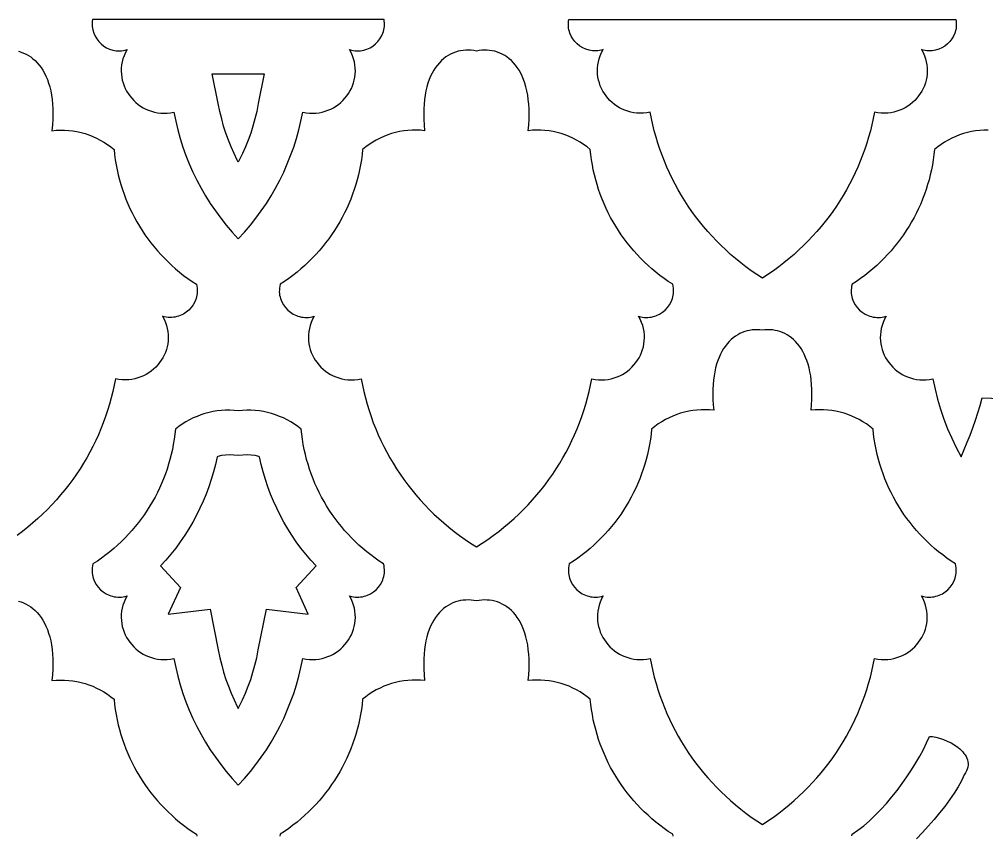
# Model space of a CAD drawing. Extents: x 50 to 3710, y -977 to -877.
# Drawn here: x 306.1 to 371.2, y -931.9 to -877.1 of the extents above; entities that cross this region are included whole.
import ezdxf

# ---------------------------------------------------------------- set-up
doc = ezdxf.new("R2010")
doc.units = 0
doc.layers.add('LAYER_1', color=18, linetype='CONTINUOUS')

msp = doc.modelspace()

# ---------------------------------------------------------------- linework, layer by layer
at = {"layer": 'LAYER_1'}
for points in [[(320.849, -891.842), (321.263, -891.391), (321.659, -890.928), (322.036, -890.452), (322.395, -889.964), (322.735, -889.464), (323.056, -888.953), (323.358, -888.431), (323.641, -887.899), (323.904, -887.356), (324.147, -886.805), (324.371, -886.244), (324.574, -885.675), (324.757, -885.098), (324.919, -884.513), (325.061, -883.921), (325.181, -883.322), (325.409, -883.364), (325.633, -883.389), (325.854, -883.396), (326.07, -883.387), (326.282, -883.362), (326.488, -883.322), (326.688, -883.268), (326.882, -883.2), (327.069, -883.119), (327.248, -883.025), (327.42, -882.92), (327.584, -882.803), (327.739, -882.675), (327.884, -882.538), (328.02, -882.392), (328.145, -882.237), (328.259, -882.074), (328.362, -881.904), (328.453, -881.727), (328.532, -881.544), (328.598, -881.356), (328.651, -881.163), (328.69, -880.966), (328.715, -880.766), (328.725, -880.563), (328.719, -880.358), (328.698, -880.151), (328.66, -879.944), (328.606, -879.736), (328.534, -879.529), (328.444, -879.323), (328.336, -879.119), (328.459, -879.152), (328.581, -879.176), (328.703, -879.191), (328.823, -879.199), (328.942, -879.198), (329.059, -879.19), (329.287, -879.151), (329.505, -879.085), (329.712, -878.992), (329.904, -878.876), (330.08, -878.738), (330.237, -878.58), (330.374, -878.404), (330.489, -878.213), (330.579, -878.007), (330.614, -877.899), (330.642, -877.789), (330.663, -877.676), (330.676, -877.561), (330.682, -877.444), (330.679, -877.325), (330.669, -877.205), (330.65, -877.083), (320.849, -877.083), (311.049, -877.083), (311.03, -877.205), (311.019, -877.325), (311.017, -877.444), (311.023, -877.561), (311.036, -877.676), (311.057, -877.789), (311.12, -878.007), (311.21, -878.213), (311.325, -878.404), (311.462, -878.58), (311.619, -878.738), (311.795, -878.876), (311.987, -878.992), (312.193, -879.085), (312.412, -879.151), (312.525, -879.174), (312.64, -879.19), (312.757, -879.198), (312.876, -879.199), (312.996, -879.191), (313.117, -879.176), (313.24, -879.152), (313.363, -879.119), (313.255, -879.323), (313.165, -879.529), (313.093, -879.736), (313.039, -879.944), (313.001, -880.151), (312.98, -880.358), (312.974, -880.563), (312.984, -880.766), (313.009, -880.966), (313.048, -881.163), (313.1, -881.356), (313.166, -881.544), (313.245, -881.727), (313.337, -881.904), (313.44, -882.074), (313.554, -882.237), (313.679, -882.392), (313.815, -882.538), (313.96, -882.675), (314.115, -882.803), (314.278, -882.92), (314.45, -883.025), (314.63, -883.119), (314.817, -883.2), (315.011, -883.268), (315.211, -883.322), (315.417, -883.362), (315.629, -883.387), (315.845, -883.396), (316.065, -883.389), (316.29, -883.364), (316.517, -883.322), (316.638, -883.921), (316.779, -884.513), (316.942, -885.098), (317.125, -885.675), (317.328, -886.244), (317.551, -886.805), (317.795, -887.356), (318.058, -887.899), (318.341, -888.431), (318.643, -888.953), (318.964, -889.464), (319.304, -889.964), (319.663, -890.452), (320.04, -890.928), (320.436, -891.391)], [(356.099, -894.488), (355.723, -894.241), (355.354, -893.985), (354.995, -893.722), (354.643, -893.451), (354.301, -893.172), (353.966, -892.885), (353.641, -892.591), (353.324, -892.29), (353.016, -891.982), (352.717, -891.667), (352.427, -891.345), (352.146, -891.017), (351.874, -890.682), (351.612, -890.341), (351.359, -889.994), (351.115, -889.641), (350.88, -889.283), (350.655, -888.918), (350.44, -888.548), (350.235, -888.173), (350.039, -887.793), (349.853, -887.408), (349.677, -887.019), (349.511, -886.624), (349.355, -886.225), (349.209, -885.822), (349.073, -885.415), (348.948, -885.004), (348.833, -884.589), (348.729, -884.17), (348.635, -883.748), (348.551, -883.322), (348.324, -883.364), (348.099, -883.389), (347.879, -883.396), (347.663, -883.387), (347.451, -883.362), (347.245, -883.322), (347.045, -883.268), (346.851, -883.2), (346.664, -883.119), (346.484, -883.025), (346.312, -882.92), (346.149, -882.803), (345.994, -882.675), (345.849, -882.538), (345.713, -882.392), (345.588, -882.237), (345.474, -882.074), (345.37, -881.904), (345.279, -881.727), (345.2, -881.544), (345.134, -881.356), (345.081, -881.163), (345.042, -880.966), (345.018, -880.766), (345.008, -880.563), (345.014, -880.358), (345.035, -880.151), (345.073, -879.944), (345.127, -879.736), (345.199, -879.529), (345.289, -879.323), (345.397, -879.119), (345.274, -879.152), (345.151, -879.176), (345.03, -879.191), (344.91, -879.199), (344.791, -879.198), (344.674, -879.19), (344.446, -879.151), (344.227, -879.085), (344.021, -878.992), (343.829, -878.876), (343.653, -878.738), (343.496, -878.58), (343.359, -878.404), (343.244, -878.213), (343.154, -878.007), (343.119, -877.899), (343.091, -877.789), (343.07, -877.676), (343.057, -877.561), (343.051, -877.444), (343.053, -877.325), (343.064, -877.205), (343.083, -877.083), (369.115, -877.083), (369.134, -877.205), (369.145, -877.325), (369.147, -877.444), (369.141, -877.561), (369.128, -877.676), (369.107, -877.789), (369.044, -878.007), (368.954, -878.213), (368.84, -878.404), (368.702, -878.58), (368.545, -878.738), (368.369, -878.876), (368.177, -878.992), (367.971, -879.085), (367.753, -879.151), (367.64, -879.174), (367.524, -879.19), (367.407, -879.198), (367.289, -879.199), (367.168, -879.191), (367.047, -879.176), (366.924, -879.152), (366.802, -879.119), (366.909, -879.323), (366.999, -879.529), (367.071, -879.736), (367.125, -879.944), (367.163, -880.151), (367.185, -880.358), (367.19, -880.563), (367.18, -880.766), (367.156, -880.966), (367.117, -881.163), (367.064, -881.356), (366.998, -881.544), (366.919, -881.727), (366.828, -881.904), (366.725, -882.074), (366.61, -882.237), (366.485, -882.392), (366.349, -882.538), (366.204, -882.675), (366.049, -882.803), (365.886, -882.92), (365.714, -883.025), (365.534, -883.119), (365.347, -883.2), (365.153, -883.268), (364.953, -883.322), (364.747, -883.362), (364.536, -883.387), (364.319, -883.396), (364.099, -883.389), (363.875, -883.364), (363.647, -883.322), (363.564, -883.748), (363.47, -884.17), (363.365, -884.589), (363.25, -885.004), (363.125, -885.415), (362.989, -885.822), (362.844, -886.225), (362.688, -886.624), (362.521, -887.019), (362.345, -887.408), (362.159, -887.793), (361.964, -888.173), (361.758, -888.548), (361.543, -888.918), (361.318, -889.283), (361.083, -889.641), (360.84, -889.994), (360.586, -890.341), (360.324, -890.682), (360.052, -891.017), (359.771, -891.345), (359.481, -891.667), (359.182, -891.982), (358.874, -892.29), (358.557, -892.591), (358.232, -892.885), (357.898, -893.172), (357.555, -893.451), (357.203, -893.722), (356.844, -893.985), (356.476, -894.241)], [(336.866, -879.212), (336.688, -879.18), (336.509, -879.159), (336.33, -879.15), (336.153, -879.152), (335.976, -879.167), (335.801, -879.193), (335.627, -879.232), (335.457, -879.283), (335.289, -879.347), (335.126, -879.423), (334.966, -879.512), (334.81, -879.614), (334.66, -879.729), (334.515, -879.857), (334.376, -879.999), (334.243, -880.154), (334.117, -880.322), (333.999, -880.504), (333.888, -880.7), (333.786, -880.91), (333.693, -881.134), (333.608, -881.373), (333.534, -881.625), (333.47, -881.893), (333.417, -882.174), (333.374, -882.471), (333.344, -882.783), (333.325, -883.109), (333.32, -883.451), (333.327, -883.808), (333.348, -884.181), (333.383, -884.569), (333.1, -884.544), (332.818, -884.534), (332.536, -884.538), (332.256, -884.556), (331.978, -884.588), (331.702, -884.634), (331.43, -884.694), (331.161, -884.768), (330.896, -884.855), (330.636, -884.956), (330.382, -885.069), (330.133, -885.196), (329.891, -885.335), (329.655, -885.488), (329.427, -885.652), (329.206, -885.829), (329.17, -886.175), (329.125, -886.519), (329.069, -886.86), (329.003, -887.199), (328.928, -887.535), (328.844, -887.868), (328.75, -888.198), (328.647, -888.524), (328.534, -888.847), (328.413, -889.167), (328.283, -889.482), (328.143, -889.794), (327.995, -890.101), (327.839, -890.404), (327.673, -890.702), (327.5, -890.995), (327.318, -891.284), (327.128, -891.567), (326.93, -891.845), (326.723, -892.118), (326.509, -892.385), (326.287, -892.646), (326.058, -892.902), (325.821, -893.151), (325.576, -893.393), (325.325, -893.629), (325.065, -893.859), (324.799, -894.082), (324.526, -894.297), (324.246, -894.505), (323.959, -894.706), (323.666, -894.9), (323.638, -895.026), (323.619, -895.151), (323.609, -895.274), (323.608, -895.396), (323.616, -895.517), (323.631, -895.634), (323.655, -895.75), (323.686, -895.863), (323.724, -895.972), (323.769, -896.079), (323.88, -896.281), (324.015, -896.466), (324.172, -896.634), (324.349, -896.78), (324.543, -896.904), (324.753, -897.003), (324.863, -897.043), (324.976, -897.075), (325.092, -897.1), (325.21, -897.118), (325.331, -897.128), (325.453, -897.13), (325.576, -897.123), (325.701, -897.108), (325.827, -897.083), (325.953, -897.05), (325.846, -897.254), (325.756, -897.46), (325.684, -897.667), (325.63, -897.874), (325.592, -898.082), (325.57, -898.288), (325.565, -898.493), (325.575, -898.696), (325.599, -898.897), (325.638, -899.094), (325.691, -899.286), (325.757, -899.475), (325.836, -899.657), (325.927, -899.834), (326.03, -900.005), (326.145, -900.167), (326.27, -900.322), (326.406, -900.469), (326.551, -900.606), (326.706, -900.733), (326.869, -900.85), (327.041, -900.956), (327.221, -901.049), (327.408, -901.13), (327.602, -901.199), (327.802, -901.253), (328.008, -901.293), (328.219, -901.318), (328.436, -901.327), (328.656, -901.319), (328.88, -901.295), (329.108, -901.253), (329.193, -901.686), (329.289, -902.115), (329.395, -902.541), (329.513, -902.962), (329.641, -903.38), (329.78, -903.794), (329.93, -904.204), (330.09, -904.609), (330.26, -905.01), (330.441, -905.405), (330.632, -905.796), (330.833, -906.182), (331.044, -906.562), (331.265, -906.937), (331.497, -907.306), (331.738, -907.669), (331.988, -908.027), (332.249, -908.378), (332.519, -908.723), (332.799, -909.061), (333.088, -909.393), (333.386, -909.718), (333.694, -910.035), (334.01, -910.346), (334.336, -910.649), (334.671, -910.945), (335.015, -911.233), (335.368, -911.513), (335.73, -911.785), (336.1, -912.048), (336.479, -912.304), (336.866, -912.551), (337.254, -912.304), (337.633, -912.048), (338.003, -911.785), (338.365, -911.513), (338.717, -911.233), (339.061, -910.945), (339.396, -910.649), (339.722, -910.346), (340.039, -910.035), (340.347, -909.718), (340.645, -909.393), (340.934, -909.061), (341.214, -908.723), (341.484, -908.378), (341.744, -908.027), (341.995, -907.669), (342.236, -907.306), (342.467, -906.937), (342.689, -906.562), (342.9, -906.182), (343.101, -905.796), (343.292, -905.405), (343.473, -905.01), (343.643, -904.609), (343.803, -904.204), (343.953, -903.794), (344.091, -903.38), (344.22, -902.962), (344.337, -902.541), (344.444, -902.115), (344.54, -901.686), (344.624, -901.253), (344.852, -901.295), (345.077, -901.319), (345.297, -901.327), (345.513, -901.318), (345.725, -901.293), (345.931, -901.253), (346.131, -901.199), (346.325, -901.13), (346.512, -901.049), (346.692, -900.956), (346.863, -900.85), (347.027, -900.733), (347.182, -900.606), (347.327, -900.469), (347.463, -900.322), (347.588, -900.167), (347.702, -900.005), (347.805, -899.834), (347.897, -899.657), (347.976, -899.475), (348.042, -899.286), (348.094, -899.094), (348.133, -898.897), (348.158, -898.696), (348.168, -898.493), (348.162, -898.288), (348.141, -898.082), (348.103, -897.874), (348.049, -897.667), (347.977, -897.46), (347.887, -897.254), (347.779, -897.05), (347.906, -897.083), (348.032, -897.108), (348.156, -897.123), (348.28, -897.13), (348.402, -897.128), (348.522, -897.118), (348.641, -897.1), (348.756, -897.075), (348.869, -897.043), (348.979, -897.003), (349.189, -896.904), (349.384, -896.78), (349.561, -896.634), (349.718, -896.466), (349.853, -896.281), (349.963, -896.079), (350.009, -895.972), (350.047, -895.863), (350.078, -895.75), (350.101, -895.634), (350.117, -895.517), (350.124, -895.396), (350.123, -895.274), (350.114, -895.151), (350.095, -895.026), (350.067, -894.9), (349.774, -894.706), (349.487, -894.505), (349.207, -894.297), (348.933, -894.082), (348.667, -893.859), (348.408, -893.629), (348.156, -893.393), (347.912, -893.151), (347.675, -892.902), (347.445, -892.646), (347.223, -892.385), (347.009, -892.118), (346.803, -891.845), (346.605, -891.567), (346.415, -891.284), (346.233, -890.995), (346.059, -890.702), (345.894, -890.404), (345.737, -890.101), (345.589, -889.794), (345.45, -889.482), (345.32, -889.167), (345.198, -888.847), (345.086, -888.524), (344.983, -888.198), (344.889, -887.868), (344.804, -887.535), (344.729, -887.199), (344.664, -886.86), (344.608, -886.519), (344.562, -886.175), (344.526, -885.829), (344.306, -885.652), (344.078, -885.488), (343.842, -885.335), (343.6, -885.196), (343.351, -885.069), (343.096, -884.956), (342.836, -884.855), (342.572, -884.768), (342.303, -884.694), (342.03, -884.634), (341.755, -884.588), (341.477, -884.556), (341.197, -884.538), (340.915, -884.534), (340.632, -884.544), (340.349, -884.569), (340.384, -884.181), (340.405, -883.808), (340.413, -883.451), (340.407, -883.109), (340.389, -882.783), (340.358, -882.471), (340.316, -882.174), (340.263, -881.893), (340.199, -881.625), (340.124, -881.373), (340.04, -881.134), (339.947, -880.91), (339.844, -880.7), (339.734, -880.504), (339.616, -880.322), (339.49, -880.154), (339.357, -879.999), (339.218, -879.857), (339.073, -879.729), (338.923, -879.614), (338.767, -879.512), (338.607, -879.423), (338.443, -879.347), (338.276, -879.283), (338.105, -879.232), (337.932, -879.193), (337.757, -879.167), (337.58, -879.152), (337.402, -879.15), (337.224, -879.159), (337.045, -879.18)], [(336.866, -879.212), (336.688, -879.18), (336.509, -879.159), (336.33, -879.15), (336.153, -879.152), (335.976, -879.167), (335.801, -879.193), (335.627, -879.232), (335.457, -879.283), (335.289, -879.347), (335.126, -879.423), (334.966, -879.512), (334.81, -879.614), (334.66, -879.729), (334.515, -879.857), (334.376, -879.999), (334.243, -880.154), (334.117, -880.322), (333.999, -880.504), (333.888, -880.7), (333.786, -880.91), (333.693, -881.134), (333.608, -881.373), (333.534, -881.625), (333.47, -881.893), (333.417, -882.174), (333.374, -882.471), (333.344, -882.783), (333.325, -883.109), (333.32, -883.451), (333.327, -883.808), (333.348, -884.181), (333.383, -884.569), (333.1, -884.544), (332.818, -884.534), (332.536, -884.538), (332.256, -884.556), (331.978, -884.588), (331.702, -884.634), (331.43, -884.694), (331.161, -884.768), (330.896, -884.855), (330.636, -884.956), (330.382, -885.069), (330.133, -885.196), (329.891, -885.335), (329.655, -885.488), (329.427, -885.652), (329.206, -885.829), (329.17, -886.175), (329.125, -886.519), (329.069, -886.86), (329.003, -887.199), (328.928, -887.535), (328.844, -887.868), (328.75, -888.198), (328.647, -888.524), (328.534, -888.847), (328.413, -889.167), (328.283, -889.482), (328.143, -889.794), (327.995, -890.101), (327.839, -890.404), (327.673, -890.702), (327.5, -890.995), (327.318, -891.284), (327.128, -891.567), (326.93, -891.845), (326.723, -892.118), (326.509, -892.385), (326.287, -892.646), (326.058, -892.902), (325.821, -893.151), (325.576, -893.393), (325.325, -893.629), (325.065, -893.859), (324.799, -894.082), (324.526, -894.297), (324.246, -894.505), (323.959, -894.706), (323.666, -894.9), (323.638, -895.026), (323.619, -895.151), (323.609, -895.274), (323.608, -895.396), (323.616, -895.517), (323.631, -895.634), (323.655, -895.75), (323.686, -895.863), (323.724, -895.972), (323.769, -896.079), (323.88, -896.281), (324.015, -896.466), (324.172, -896.634), (324.349, -896.78), (324.543, -896.904), (324.753, -897.003), (324.863, -897.043), (324.976, -897.075), (325.092, -897.1), (325.21, -897.118), (325.331, -897.128), (325.453, -897.13), (325.576, -897.123), (325.701, -897.108), (325.827, -897.083), (325.953, -897.05), (325.846, -897.254), (325.756, -897.46), (325.684, -897.667), (325.63, -897.874), (325.592, -898.082), (325.57, -898.288), (325.565, -898.493), (325.575, -898.696), (325.599, -898.897), (325.638, -899.094), (325.691, -899.286), (325.757, -899.475), (325.836, -899.657), (325.927, -899.834), (326.03, -900.005), (326.145, -900.167), (326.27, -900.322), (326.406, -900.469), (326.551, -900.606), (326.706, -900.733), (326.869, -900.85), (327.041, -900.956), (327.221, -901.049), (327.408, -901.13), (327.602, -901.199), (327.802, -901.253), (328.008, -901.293), (328.219, -901.318), (328.436, -901.327), (328.656, -901.319), (328.88, -901.295), (329.108, -901.253), (329.193, -901.686), (329.289, -902.115), (329.395, -902.541), (329.513, -902.962), (329.641, -903.38), (329.78, -903.794), (329.93, -904.204), (330.09, -904.609), (330.26, -905.01), (330.441, -905.405), (330.632, -905.796), (330.833, -906.182), (331.044, -906.562), (331.265, -906.937), (331.497, -907.306), (331.738, -907.669), (331.988, -908.027), (332.249, -908.378), (332.519, -908.723), (332.799, -909.061), (333.088, -909.393), (333.386, -909.718), (333.694, -910.035), (334.01, -910.346), (334.336, -910.649), (334.671, -910.945), (335.015, -911.233), (335.368, -911.513), (335.73, -911.785), (336.1, -912.048), (336.479, -912.304), (336.866, -912.551), (337.254, -912.304), (337.633, -912.048), (338.003, -911.785), (338.365, -911.513), (338.717, -911.233), (339.061, -910.945), (339.396, -910.649), (339.722, -910.346), (340.039, -910.035), (340.347, -909.718), (340.645, -909.393), (340.934, -909.061), (341.214, -908.723), (341.484, -908.378), (341.744, -908.027), (341.995, -907.669), (342.236, -907.306), (342.467, -906.937), (342.689, -906.562), (342.9, -906.182), (343.101, -905.796), (343.292, -905.405), (343.473, -905.01), (343.643, -904.609), (343.803, -904.204), (343.953, -903.794), (344.091, -903.38), (344.22, -902.962), (344.337, -902.541), (344.444, -902.115), (344.54, -901.686), (344.624, -901.253), (344.852, -901.295), (345.077, -901.319), (345.297, -901.327), (345.513, -901.318), (345.725, -901.293), (345.931, -901.253), (346.131, -901.199), (346.325, -901.13), (346.512, -901.049), (346.692, -900.956), (346.863, -900.85), (347.027, -900.733), (347.182, -900.606), (347.327, -900.469), (347.463, -900.322), (347.588, -900.167), (347.702, -900.005), (347.805, -899.834), (347.897, -899.657), (347.976, -899.475), (348.042, -899.286), (348.094, -899.094), (348.133, -898.897), (348.158, -898.696), (348.168, -898.493), (348.162, -898.288), (348.141, -898.082), (348.103, -897.874), (348.049, -897.667), (347.977, -897.46), (347.887, -897.254), (347.779, -897.05), (347.906, -897.083), (348.032, -897.108), (348.156, -897.123), (348.28, -897.13), (348.402, -897.128), (348.522, -897.118), (348.641, -897.1), (348.756, -897.075), (348.869, -897.043), (348.979, -897.003), (349.189, -896.904), (349.384, -896.78), (349.561, -896.634), (349.718, -896.466), (349.853, -896.281), (349.963, -896.079), (350.009, -895.972), (350.047, -895.863), (350.078, -895.75), (350.101, -895.634), (350.117, -895.517), (350.124, -895.396), (350.123, -895.274), (350.114, -895.151), (350.095, -895.026), (350.067, -894.9), (349.774, -894.706), (349.487, -894.505), (349.207, -894.297), (348.933, -894.082), (348.667, -893.859), (348.408, -893.629), (348.156, -893.393), (347.912, -893.151), (347.675, -892.902), (347.445, -892.646), (347.223, -892.385), (347.009, -892.118), (346.803, -891.845), (346.605, -891.567), (346.415, -891.284), (346.233, -890.995), (346.059, -890.702), (345.894, -890.404), (345.737, -890.101), (345.589, -889.794), (345.45, -889.482), (345.32, -889.167), (345.198, -888.847), (345.086, -888.524), (344.983, -888.198), (344.889, -887.868), (344.804, -887.535), (344.729, -887.199), (344.664, -886.86), (344.608, -886.519), (344.562, -886.175), (344.526, -885.829), (344.306, -885.652), (344.078, -885.488), (343.842, -885.335), (343.6, -885.196), (343.351, -885.069), (343.096, -884.956), (342.836, -884.855), (342.572, -884.768), (342.303, -884.694), (342.03, -884.634), (341.755, -884.588), (341.477, -884.556), (341.197, -884.538), (340.915, -884.534), (340.632, -884.544), (340.349, -884.569), (340.384, -884.181), (340.405, -883.808), (340.413, -883.451), (340.407, -883.109), (340.389, -882.783), (340.358, -882.471), (340.316, -882.174), (340.263, -881.893), (340.199, -881.625), (340.124, -881.373), (340.04, -881.134), (339.947, -880.91), (339.844, -880.7), (339.734, -880.504), (339.616, -880.322), (339.49, -880.154), (339.357, -879.999), (339.218, -879.857), (339.073, -879.729), (338.923, -879.614), (338.767, -879.512), (338.607, -879.423), (338.443, -879.347), (338.276, -879.283), (338.105, -879.232), (337.932, -879.193), (337.757, -879.167), (337.58, -879.152), (337.402, -879.15), (337.224, -879.159), (337.045, -879.18)], [(320.849, -886.682), (320.781, -886.556), (320.565, -886.111), (320.365, -885.658), (320.182, -885.198), (320.015, -884.73), (319.864, -884.255), (319.731, -883.773), (319.614, -883.285), (319.504, -882.739), (319.101, -880.737), (320.849, -880.737), (322.597, -880.737), (322.195, -882.739), (322.085, -883.285), (321.968, -883.773), (321.834, -884.255), (321.684, -884.73), (321.517, -885.198), (321.333, -885.658), (321.133, -886.111), (320.918, -886.556)], [(356.099, -931.222), (356.476, -930.975), (356.844, -930.72), (357.204, -930.456), (357.555, -930.185), (357.898, -929.906), (358.232, -929.62), (358.558, -929.326), (358.874, -929.025), (359.182, -928.717), (359.481, -928.402), (359.771, -928.08), (360.052, -927.751), (360.324, -927.417), (360.587, -927.076), (360.84, -926.729), (361.084, -926.376), (361.318, -926.017), (361.543, -925.653), (361.758, -925.283), (361.964, -924.908), (362.16, -924.528), (362.346, -924.143), (362.522, -923.753), (362.688, -923.359), (362.844, -922.96), (362.99, -922.557), (363.125, -922.149), (363.25, -921.738), (363.365, -921.323), (363.47, -920.904), (363.564, -920.482), (363.647, -920.057), (363.875, -920.099), (364.099, -920.123), (364.32, -920.131), (364.536, -920.121), (364.747, -920.097), (364.953, -920.057), (365.153, -920.002), (365.347, -919.934), (365.534, -919.853), (365.714, -919.759), (365.886, -919.654), (366.05, -919.537), (366.204, -919.41), (366.35, -919.273), (366.485, -919.126), (366.61, -918.971), (366.725, -918.808), (366.828, -918.638), (366.919, -918.461), (366.998, -918.279), (367.064, -918.09), (367.117, -917.898), (367.156, -917.701), (367.18, -917.5), (367.19, -917.297), (367.185, -917.092), (367.163, -916.886), (367.126, -916.678), (367.071, -916.471), (366.999, -916.264), (366.91, -916.058), (366.802, -915.854), (366.928, -915.887), (367.054, -915.911), (367.179, -915.927), (367.303, -915.933), (367.425, -915.932), (367.545, -915.922), (367.663, -915.904), (367.779, -915.879), (367.892, -915.847), (368.002, -915.807), (368.212, -915.708), (368.407, -915.584), (368.584, -915.438), (368.741, -915.27), (368.875, -915.085), (368.986, -914.883), (369.031, -914.776), (369.069, -914.666), (369.1, -914.554), (369.124, -914.438), (369.139, -914.32), (369.147, -914.2), (369.146, -914.078), (369.136, -913.955), (369.118, -913.83), (369.09, -913.704), (368.796, -913.51), (368.509, -913.309), (368.229, -913.101), (367.956, -912.886), (367.69, -912.663), (367.431, -912.433), (367.179, -912.197), (366.934, -911.954), (366.697, -911.705), (366.468, -911.45), (366.246, -911.189), (366.032, -910.922), (365.826, -910.649), (365.627, -910.371), (365.437, -910.088), (365.255, -909.799), (365.082, -909.506), (364.917, -909.207), (364.76, -908.905), (364.612, -908.597), (364.473, -908.286), (364.342, -907.971), (364.221, -907.651), (364.108, -907.328), (364.005, -907.002), (363.911, -906.672), (363.827, -906.339), (363.752, -906.003), (363.686, -905.664), (363.631, -905.323), (363.585, -904.979), (363.549, -904.633), (363.329, -904.456), (363.1, -904.291), (362.865, -904.139), (362.622, -904), (362.373, -903.873), (362.119, -903.76), (361.859, -903.659), (361.594, -903.572), (361.325, -903.498), (361.053, -903.438), (360.777, -903.392), (360.499, -903.36), (360.219, -903.341), (359.938, -903.338), (359.655, -903.348), (359.372, -903.373), (359.406, -902.999), (359.427, -902.639), (359.435, -902.294), (359.431, -901.963), (359.416, -901.646), (359.389, -901.343), (359.351, -901.053), (359.302, -900.778), (359.244, -900.516), (359.175, -900.268), (359.098, -900.033), (359.012, -899.811), (358.917, -899.603), (358.814, -899.407), (358.704, -899.225), (358.587, -899.055), (358.463, -898.898), (358.333, -898.753), (358.198, -898.621), (358.056, -898.501), (357.91, -898.394), (357.76, -898.298), (357.605, -898.215), (357.446, -898.143), (357.285, -898.083), (357.12, -898.034), (356.954, -897.997), (356.785, -897.971), (356.615, -897.957), (356.443, -897.953), (356.271, -897.961), (356.099, -897.979), (355.927, -897.961), (355.755, -897.953), (355.584, -897.957), (355.413, -897.971), (355.245, -897.997), (355.078, -898.034), (354.914, -898.083), (354.752, -898.143), (354.594, -898.215), (354.439, -898.298), (354.288, -898.394), (354.142, -898.501), (354.001, -898.621), (353.865, -898.753), (353.735, -898.898), (353.611, -899.055), (353.494, -899.225), (353.384, -899.407), (353.281, -899.603), (353.187, -899.811), (353.1, -900.033), (353.023, -900.268), (352.955, -900.516), (352.896, -900.778), (352.848, -901.053), (352.81, -901.343), (352.783, -901.646), (352.767, -901.963), (352.763, -902.294), (352.771, -902.639), (352.792, -902.999), (352.827, -903.373), (352.543, -903.348), (352.261, -903.338), (351.979, -903.341), (351.699, -903.36), (351.421, -903.392), (351.145, -903.438), (350.873, -903.498), (350.604, -903.572), (350.34, -903.659), (350.08, -903.76), (349.825, -903.873), (349.576, -904), (349.334, -904.139), (349.098, -904.291), (348.87, -904.456), (348.65, -904.633), (348.614, -904.979), (348.568, -905.323), (348.512, -905.664), (348.447, -906.003), (348.372, -906.339), (348.287, -906.672), (348.193, -907.002), (348.09, -907.328), (347.978, -907.651), (347.856, -907.971), (347.726, -908.286), (347.586, -908.597), (347.438, -908.905), (347.282, -909.207), (347.117, -909.506), (346.943, -909.799), (346.761, -910.088), (346.571, -910.371), (346.373, -910.649), (346.166, -910.922), (345.952, -911.189), (345.731, -911.45), (345.501, -911.705), (345.264, -911.954), (345.02, -912.197), (344.768, -912.433), (344.509, -912.663), (344.242, -912.886), (343.969, -913.101), (343.689, -913.309), (343.402, -913.51), (343.109, -913.704), (343.081, -913.83), (343.062, -913.955), (343.052, -914.078), (343.051, -914.2), (343.059, -914.32), (343.075, -914.438), (343.098, -914.554), (343.129, -914.666), (343.167, -914.776), (343.213, -914.883), (343.323, -915.085), (343.458, -915.27), (343.615, -915.438), (343.792, -915.584), (343.986, -915.708), (344.196, -915.807), (344.307, -915.847), (344.42, -915.879), (344.535, -915.904), (344.653, -915.922), (344.774, -915.932), (344.896, -915.933), (345.019, -915.927), (345.144, -915.911), (345.27, -915.887), (345.397, -915.854), (345.289, -916.058), (345.199, -916.264), (345.127, -916.471), (345.073, -916.678), (345.035, -916.886), (345.014, -917.092), (345.008, -917.297), (345.018, -917.5), (345.042, -917.701), (345.081, -917.898), (345.134, -918.09), (345.2, -918.279), (345.279, -918.461), (345.37, -918.638), (345.474, -918.808), (345.588, -918.971), (345.713, -919.126), (345.849, -919.273), (345.994, -919.41), (346.149, -919.537), (346.312, -919.654), (346.484, -919.759), (346.664, -919.853), (346.851, -919.934), (347.045, -920.002), (347.245, -920.057), (347.451, -920.097), (347.663, -920.121), (347.879, -920.131), (348.099, -920.123), (348.324, -920.099), (348.551, -920.057), (348.635, -920.482), (348.729, -920.904), (348.833, -921.323), (348.948, -921.738), (349.073, -922.149), (349.209, -922.557), (349.355, -922.96), (349.511, -923.359), (349.677, -923.753), (349.853, -924.143), (350.039, -924.528), (350.235, -924.908), (350.44, -925.283), (350.655, -925.653), (350.88, -926.017), (351.115, -926.376), (351.359, -926.729), (351.612, -927.076), (351.874, -927.417), (352.146, -927.751), (352.427, -928.08), (352.717, -928.402), (353.016, -928.717), (353.324, -929.025), (353.641, -929.326), (353.966, -929.62), (354.301, -929.906), (354.643, -930.185), (354.995, -930.456), (355.355, -930.72), (355.723, -930.975)], [(320.849, -928.576), (321.263, -928.125), (321.659, -927.662), (322.036, -927.186), (322.395, -926.698), (322.735, -926.198), (323.056, -925.687), (323.358, -925.165), (323.641, -924.633), (323.904, -924.091), (324.147, -923.539), (324.371, -922.978), (324.574, -922.409), (324.757, -921.832), (324.919, -921.247), (325.061, -920.655), (325.181, -920.057), (325.409, -920.099), (325.633, -920.123), (325.854, -920.131), (326.07, -920.121), (326.282, -920.097), (326.488, -920.057), (326.688, -920.002), (326.882, -919.934), (327.069, -919.853), (327.248, -919.759), (327.42, -919.654), (327.584, -919.537), (327.739, -919.41), (327.884, -919.273), (328.02, -919.126), (328.145, -918.971), (328.259, -918.808), (328.362, -918.638), (328.453, -918.461), (328.532, -918.279), (328.598, -918.09), (328.651, -917.898), (328.69, -917.701), (328.715, -917.5), (328.725, -917.297), (328.719, -917.092), (328.698, -916.886), (328.66, -916.678), (328.606, -916.471), (328.534, -916.264), (328.444, -916.058), (328.336, -915.854), (328.463, -915.887), (328.588, -915.911), (328.713, -915.927), (328.837, -915.933), (328.959, -915.932), (329.079, -915.922), (329.197, -915.904), (329.313, -915.879), (329.426, -915.847), (329.536, -915.807), (329.746, -915.708), (329.941, -915.584), (330.118, -915.438), (330.275, -915.27), (330.41, -915.085), (330.52, -914.883), (330.565, -914.776), (330.604, -914.666), (330.635, -914.554), (330.658, -914.438), (330.674, -914.32), (330.681, -914.2), (330.68, -914.078), (330.671, -913.955), (330.652, -913.83), (330.624, -913.704), (330.33, -913.51), (330.044, -913.309), (329.763, -913.101), (329.49, -912.886), (329.224, -912.663), (328.965, -912.433), (328.713, -912.197), (328.469, -911.954), (328.232, -911.705), (328.002, -911.45), (327.78, -911.189), (327.566, -910.922), (327.36, -910.649), (327.162, -910.371), (326.972, -910.088), (326.79, -909.799), (326.616, -909.506), (326.451, -909.207), (326.294, -908.905), (326.146, -908.597), (326.007, -908.286), (325.877, -907.971), (325.755, -907.651), (325.643, -907.328), (325.54, -907.002), (325.446, -906.672), (325.361, -906.339), (325.286, -906.003), (325.221, -905.664), (325.165, -905.323), (325.119, -904.979), (325.083, -904.633), (324.857, -904.46), (324.623, -904.298), (324.382, -904.149), (324.135, -904.013), (323.882, -903.889), (323.623, -903.778), (323.36, -903.68), (323.092, -903.594), (322.82, -903.522), (322.545, -903.463), (322.267, -903.418), (321.986, -903.386), (321.703, -903.368), (321.419, -903.364), (321.135, -903.374), (320.849, -903.398), (320.564, -903.374), (320.279, -903.364), (319.995, -903.368), (319.713, -903.386), (319.432, -903.418), (319.154, -903.463), (318.879, -903.522), (318.607, -903.594), (318.339, -903.68), (318.075, -903.778), (317.817, -903.889), (317.564, -904.013), (317.316, -904.149), (317.076, -904.298), (316.842, -904.46), (316.616, -904.633), (316.58, -904.979), (316.534, -905.323), (316.478, -905.664), (316.413, -906.003), (316.338, -906.339), (316.253, -906.672), (316.159, -907.002), (316.056, -907.328), (315.944, -907.651), (315.822, -907.971), (315.692, -908.286), (315.552, -908.597), (315.404, -908.905), (315.248, -909.207), (315.083, -909.506), (314.909, -909.799), (314.727, -910.088), (314.537, -910.371), (314.339, -910.649), (314.133, -910.922), (313.918, -911.189), (313.697, -911.45), (313.467, -911.705), (313.23, -911.954), (312.986, -912.197), (312.734, -912.433), (312.475, -912.663), (312.209, -912.886), (311.935, -913.101), (311.655, -913.309), (311.368, -913.51), (311.075, -913.704), (311.047, -913.83), (311.028, -913.955), (311.019, -914.078), (311.018, -914.2), (311.025, -914.32), (311.041, -914.438), (311.064, -914.554), (311.095, -914.666), (311.133, -914.776), (311.179, -914.883), (311.289, -915.085), (311.424, -915.27), (311.581, -915.438), (311.758, -915.584), (311.953, -915.708), (312.163, -915.807), (312.273, -915.847), (312.386, -915.879), (312.501, -915.904), (312.619, -915.922), (312.74, -915.932), (312.862, -915.933), (312.985, -915.927), (313.11, -915.911), (313.236, -915.887), (313.363, -915.854), (313.255, -916.058), (313.165, -916.264), (313.093, -916.471), (313.039, -916.678), (313.001, -916.886), (312.98, -917.092), (312.974, -917.297), (312.984, -917.5), (313.009, -917.701), (313.048, -917.898), (313.1, -918.09), (313.166, -918.279), (313.245, -918.461), (313.337, -918.638), (313.44, -918.808), (313.554, -918.971), (313.679, -919.126), (313.815, -919.273), (313.96, -919.41), (314.115, -919.537), (314.278, -919.654), (314.45, -919.759), (314.63, -919.853), (314.817, -919.934), (315.011, -920.002), (315.211, -920.057), (315.417, -920.097), (315.629, -920.121), (315.845, -920.131), (316.065, -920.123), (316.29, -920.099), (316.517, -920.057), (316.638, -920.655), (316.779, -921.247), (316.942, -921.832), (317.125, -922.409), (317.328, -922.978), (317.551, -923.539), (317.795, -924.091), (318.058, -924.633), (318.341, -925.165), (318.643, -925.687), (318.964, -926.198), (319.304, -926.698), (319.663, -927.186), (320.04, -927.662), (320.436, -928.125)], [(320.849, -923.416), (320.918, -923.29), (321.134, -922.845), (321.333, -922.392), (321.517, -921.932), (321.684, -921.464), (321.834, -920.989), (321.968, -920.508), (322.085, -920.02), (322.195, -919.473), (322.746, -916.735), (325.557, -917.08), (324.743, -915.288), (326.083, -913.835), (325.728, -913.445), (325.387, -913.044), (325.061, -912.631), (324.75, -912.209), (324.454, -911.777), (324.174, -911.335), (323.91, -910.885), (323.662, -910.425), (323.43, -909.958), (323.215, -909.483), (323.016, -909), (322.834, -908.511), (322.67, -908.015), (322.522, -907.513), (322.392, -907.006), (322.28, -906.493), (322.227, -906.475), (321.973, -906.414), (321.714, -906.378), (321.451, -906.368), (320.849, -906.404), (320.247, -906.368), (319.985, -906.378), (319.725, -906.414), (319.471, -906.475), (319.419, -906.493), (319.306, -907.006), (319.177, -907.513), (319.029, -908.015), (318.864, -908.511), (318.683, -909), (318.484, -909.483), (318.268, -909.958), (318.037, -910.425), (317.789, -910.885), (317.524, -911.335), (317.245, -911.777), (316.949, -912.209), (316.638, -912.631), (316.312, -913.044), (315.971, -913.445), (315.615, -913.835), (316.956, -915.288), (316.142, -917.08), (318.953, -916.735), (319.504, -919.473), (319.614, -920.02), (319.731, -920.508), (319.864, -920.989), (320.015, -921.464), (320.182, -921.932), (320.365, -922.392), (320.565, -922.845), (320.781, -923.29)]]:
    msp.add_lwpolyline(points, close=True, dxfattribs=at)
for points in [[(306.071, -879.232), (306.242, -879.283), (306.409, -879.347), (306.573, -879.423), (306.733, -879.512), (306.889, -879.614), (307.039, -879.729), (307.184, -879.857), (307.323, -879.999), (307.456, -880.154), (307.582, -880.322), (307.7, -880.504), (307.811, -880.7), (307.913, -880.91), (308.006, -881.134), (308.09, -881.373), (308.165, -881.625), (308.229, -881.893), (308.282, -882.174), (308.324, -882.471), (308.355, -882.783), (308.373, -883.109), (308.379, -883.451), (308.372, -883.808), (308.351, -884.181), (308.315, -884.569), (308.598, -884.544), (308.881, -884.534), (309.163, -884.538), (309.443, -884.556), (309.721, -884.588), (309.997, -884.634), (310.269, -884.694), (310.538, -884.768), (310.802, -884.855), (311.062, -884.956), (311.317, -885.069), (311.566, -885.196), (311.808, -885.335), (312.044, -885.488), (312.272, -885.652), (312.492, -885.829), (312.528, -886.175), (312.574, -886.519), (312.63, -886.86), (312.695, -887.199), (312.77, -887.535), (312.855, -887.868), (312.949, -888.198), (313.052, -888.524), (313.164, -888.847), (313.286, -889.167), (313.416, -889.482), (313.556, -889.794), (313.704, -890.101), (313.86, -890.404), (314.025, -890.702), (314.199, -890.995), (314.381, -891.284), (314.571, -891.567), (314.769, -891.845), (314.975, -892.118), (315.189, -892.385), (315.411, -892.646), (315.641, -892.902), (315.878, -893.151), (316.122, -893.393), (316.374, -893.629), (316.633, -893.859), (316.899, -894.082), (317.173, -894.297), (317.453, -894.505), (317.74, -894.706), (318.033, -894.9), (318.061, -895.026), (318.08, -895.151), (318.089, -895.274), (318.09, -895.396), (318.083, -895.517), (318.067, -895.634), (318.044, -895.75), (318.013, -895.863), (317.975, -895.972), (317.929, -896.079), (317.819, -896.281), (317.684, -896.466), (317.527, -896.634), (317.35, -896.78), (317.155, -896.904), (316.945, -897.003), (316.835, -897.043), (316.722, -897.075), (316.607, -897.1), (316.489, -897.118), (316.368, -897.128), (316.246, -897.13), (316.123, -897.123), (315.998, -897.108), (315.872, -897.083), (315.745, -897.05), (315.853, -897.254), (315.943, -897.46), (316.015, -897.667), (316.069, -897.874), (316.107, -898.082), (316.128, -898.288), (316.134, -898.493), (316.124, -898.696), (316.099, -898.897), (316.06, -899.094), (316.008, -899.286), (315.942, -899.475), (315.863, -899.657), (315.771, -899.834), (315.668, -900.005), (315.554, -900.167), (315.429, -900.322), (315.293, -900.469), (315.148, -900.606), (314.993, -900.733), (314.83, -900.85), (314.658, -900.956), (314.478, -901.049), (314.291, -901.13), (314.097, -901.199), (313.897, -901.253), (313.691, -901.293), (313.479, -901.318), (313.263, -901.327), (313.043, -901.319), (312.818, -901.295), (312.591, -901.253), (312.506, -901.686), (312.41, -902.115), (312.303, -902.541), (312.186, -902.962), (312.057, -903.38), (311.919, -903.794), (311.769, -904.204), (311.609, -904.609), (311.439, -905.01), (311.258, -905.405), (311.067, -905.796), (310.866, -906.182), (310.655, -906.562), (310.433, -906.937), (310.202, -907.306), (309.961, -907.669), (309.71, -908.027), (309.45, -908.378), (309.18, -908.723), (308.9, -909.061), (308.611, -909.393), (308.313, -909.718), (308.005, -910.035), (307.688, -910.346), (307.362, -910.649), (307.027, -910.945), (306.683, -911.233), (306.331, -911.513), (305.969, -911.785)], [(306.071, -879.232), (306.242, -879.283), (306.409, -879.347), (306.573, -879.423), (306.733, -879.512), (306.889, -879.614), (307.039, -879.729), (307.184, -879.857), (307.323, -879.999), (307.456, -880.154), (307.582, -880.322), (307.7, -880.504), (307.811, -880.7), (307.913, -880.91), (308.006, -881.134), (308.09, -881.373), (308.165, -881.625), (308.229, -881.893), (308.282, -882.174), (308.324, -882.471), (308.355, -882.783), (308.373, -883.109), (308.379, -883.451), (308.372, -883.808), (308.351, -884.181), (308.315, -884.569), (308.598, -884.544), (308.881, -884.534), (309.163, -884.538), (309.443, -884.556), (309.721, -884.588), (309.997, -884.634), (310.269, -884.694), (310.538, -884.768), (310.802, -884.855), (311.062, -884.956), (311.317, -885.069), (311.566, -885.196), (311.808, -885.335), (312.044, -885.488), (312.272, -885.652), (312.492, -885.829), (312.528, -886.175), (312.574, -886.519), (312.63, -886.86), (312.695, -887.199), (312.77, -887.535), (312.855, -887.868), (312.949, -888.198), (313.052, -888.524), (313.164, -888.847), (313.286, -889.167), (313.416, -889.482), (313.556, -889.794), (313.704, -890.101), (313.86, -890.404), (314.025, -890.702), (314.199, -890.995), (314.381, -891.284), (314.571, -891.567), (314.769, -891.845), (314.975, -892.118), (315.189, -892.385), (315.411, -892.646), (315.641, -892.902), (315.878, -893.151), (316.122, -893.393), (316.374, -893.629), (316.633, -893.859), (316.899, -894.082), (317.173, -894.297), (317.453, -894.505), (317.74, -894.706), (318.033, -894.9), (318.061, -895.026), (318.08, -895.151), (318.089, -895.274), (318.09, -895.396), (318.083, -895.517), (318.067, -895.634), (318.044, -895.75), (318.013, -895.863), (317.975, -895.972), (317.929, -896.079), (317.819, -896.281), (317.684, -896.466), (317.527, -896.634), (317.35, -896.78), (317.155, -896.904), (316.945, -897.003), (316.835, -897.043), (316.722, -897.075), (316.607, -897.1), (316.489, -897.118), (316.368, -897.128), (316.246, -897.13), (316.123, -897.123), (315.998, -897.108), (315.872, -897.083), (315.745, -897.05), (315.853, -897.254), (315.943, -897.46), (316.015, -897.667), (316.069, -897.874), (316.107, -898.082), (316.128, -898.288), (316.134, -898.493), (316.124, -898.696), (316.099, -898.897), (316.06, -899.094), (316.008, -899.286), (315.942, -899.475), (315.863, -899.657), (315.771, -899.834), (315.668, -900.005), (315.554, -900.167), (315.429, -900.322), (315.293, -900.469), (315.148, -900.606), (314.993, -900.733), (314.83, -900.85), (314.658, -900.956), (314.478, -901.049), (314.291, -901.13), (314.097, -901.199), (313.897, -901.253), (313.691, -901.293), (313.479, -901.318), (313.263, -901.327), (313.043, -901.319), (312.818, -901.295), (312.591, -901.253), (312.506, -901.686), (312.41, -902.115), (312.303, -902.541), (312.186, -902.962), (312.057, -903.38), (311.919, -903.794), (311.769, -904.204), (311.609, -904.609), (311.439, -905.01), (311.258, -905.405), (311.067, -905.796), (310.866, -906.182), (310.655, -906.562), (310.433, -906.937), (310.202, -907.306), (309.961, -907.669), (309.71, -908.027), (309.45, -908.378), (309.18, -908.723), (308.9, -909.061), (308.611, -909.393), (308.313, -909.718), (308.005, -910.035), (307.688, -910.346), (307.362, -910.649), (307.027, -910.945), (306.683, -911.233), (306.331, -911.513), (305.969, -911.785)], [(371.284, -884.534), (371.003, -884.538), (370.722, -884.556), (370.444, -884.588), (370.169, -884.634), (369.896, -884.694), (369.627, -884.768), (369.363, -884.855), (369.103, -884.956), (368.848, -885.069), (368.6, -885.196), (368.357, -885.335), (368.121, -885.488), (367.893, -885.652), (367.673, -885.829), (367.637, -886.175), (367.591, -886.519), (367.535, -886.86), (367.47, -887.199), (367.395, -887.535), (367.31, -887.868), (367.216, -888.198), (367.113, -888.524), (367.001, -888.847), (366.879, -889.167), (366.749, -889.482), (366.61, -889.794), (366.462, -890.101), (366.305, -890.404), (366.14, -890.702), (365.966, -890.995), (365.784, -891.284), (365.594, -891.567), (365.396, -891.845), (365.19, -892.118), (364.976, -892.385), (364.754, -892.646), (364.524, -892.902), (364.287, -893.151), (364.043, -893.393), (363.791, -893.629), (363.532, -893.859), (363.266, -894.082), (362.993, -894.297), (362.712, -894.505), (362.426, -894.706), (362.132, -894.9), (362.104, -895.026), (362.085, -895.151), (362.076, -895.274), (362.075, -895.396), (362.082, -895.517), (362.098, -895.634), (362.121, -895.75), (362.152, -895.863), (362.191, -895.972), (362.236, -896.079), (362.346, -896.281), (362.481, -896.466), (362.638, -896.634), (362.815, -896.78), (363.01, -896.904), (363.22, -897.003), (363.33, -897.043), (363.443, -897.075), (363.559, -897.1), (363.677, -897.118), (363.797, -897.128), (363.919, -897.13), (364.043, -897.123), (364.168, -897.108), (364.293, -897.083), (364.42, -897.05), (364.312, -897.254), (364.222, -897.46), (364.151, -897.667), (364.096, -897.874), (364.058, -898.082), (364.037, -898.288), (364.031, -898.493), (364.041, -898.696), (364.066, -898.897), (364.105, -899.094), (364.158, -899.286), (364.224, -899.475), (364.303, -899.657), (364.394, -899.834), (364.497, -900.005), (364.611, -900.167), (364.737, -900.322), (364.872, -900.469), (365.017, -900.606), (365.172, -900.733), (365.336, -900.85), (365.508, -900.956), (365.687, -901.049), (365.874, -901.13), (366.068, -901.199), (366.268, -901.253), (366.474, -901.293), (366.686, -901.318), (366.902, -901.327), (367.123, -901.319), (367.347, -901.295), (367.575, -901.253), (367.716, -901.945), (367.885, -902.628), (368.083, -903.301), (368.307, -903.964), (368.559, -904.616), (368.838, -905.255), (369.143, -905.883), (369.474, -906.496), (369.683, -906.013), (369.883, -905.525), (370.074, -905.034), (370.256, -904.54), (370.429, -904.042), (370.593, -903.541), (370.747, -903.038), (370.892, -902.531), (376.485, -902.734)], [(350.095, -932.002), (350.067, -931.876), (349.774, -931.683), (349.487, -931.482), (349.207, -931.273), (348.933, -931.058), (348.667, -930.835), (348.408, -930.606), (348.156, -930.37), (347.912, -930.127), (347.675, -929.878), (347.445, -929.623), (347.223, -929.361), (347.009, -929.094), (346.803, -928.822), (346.605, -928.543), (346.415, -928.26), (346.233, -927.972), (346.059, -927.678), (345.894, -927.38), (345.737, -927.077), (345.589, -926.77), (345.45, -926.458), (345.32, -926.143), (345.198, -925.824), (345.086, -925.501), (344.983, -925.174), (344.889, -924.844), (344.804, -924.511), (344.729, -924.175), (344.664, -923.837), (344.608, -923.495), (344.562, -923.151), (344.526, -922.805), (344.306, -922.628), (344.078, -922.464), (343.842, -922.312), (343.6, -922.172), (343.351, -922.046), (343.096, -921.932), (342.836, -921.832), (342.572, -921.744), (342.303, -921.671), (342.03, -921.611), (341.755, -921.564), (341.477, -921.532), (341.197, -921.514), (340.915, -921.51), (340.632, -921.52), (340.349, -921.546), (340.384, -921.157), (340.405, -920.785), (340.413, -920.428), (340.407, -920.086), (340.389, -919.759), (340.358, -919.447), (340.316, -919.151), (340.263, -918.869), (340.199, -918.602), (340.124, -918.349), (340.04, -918.111), (339.947, -917.887), (339.844, -917.677), (339.734, -917.481), (339.616, -917.298), (339.49, -917.13), (339.357, -916.975), (339.218, -916.834), (339.073, -916.705), (338.923, -916.59), (338.767, -916.488), (338.607, -916.399), (338.443, -916.323), (338.276, -916.259), (338.105, -916.208), (337.932, -916.17), (337.757, -916.143), (337.58, -916.128), (337.402, -916.126), (337.224, -916.135), (337.045, -916.156), (336.866, -916.189), (336.688, -916.156), (336.509, -916.135), (336.33, -916.126), (336.153, -916.128), (335.976, -916.143), (335.801, -916.17), (335.627, -916.208), (335.457, -916.259), (335.289, -916.323), (335.126, -916.399), (334.966, -916.488), (334.81, -916.59), (334.66, -916.705), (334.515, -916.834), (334.376, -916.975), (334.243, -917.13), (334.117, -917.298), (333.999, -917.481), (333.888, -917.677), (333.786, -917.887), (333.693, -918.111), (333.608, -918.349), (333.534, -918.602), (333.47, -918.869), (333.417, -919.151), (333.374, -919.447), (333.344, -919.759), (333.325, -920.086), (333.32, -920.428), (333.327, -920.785), (333.348, -921.157), (333.383, -921.546), (333.1, -921.52), (332.818, -921.51), (332.536, -921.514), (332.256, -921.532), (331.978, -921.564), (331.702, -921.611), (331.43, -921.671), (331.161, -921.744), (330.896, -921.832), (330.636, -921.932), (330.382, -922.046), (330.133, -922.172), (329.891, -922.312), (329.655, -922.464), (329.427, -922.628), (329.206, -922.805), (329.17, -923.151), (329.125, -923.495), (329.069, -923.837), (329.003, -924.175), (328.928, -924.511), (328.844, -924.844), (328.75, -925.174), (328.647, -925.501), (328.534, -925.824), (328.413, -926.143), (328.283, -926.458), (328.143, -926.77), (327.995, -927.077), (327.839, -927.38), (327.673, -927.678), (327.5, -927.972), (327.318, -928.26), (327.128, -928.543), (326.93, -928.822), (326.723, -929.094), (326.509, -929.361), (326.287, -929.623), (326.058, -929.878), (325.821, -930.127), (325.576, -930.37), (325.325, -930.606), (325.065, -930.835), (324.799, -931.058), (324.526, -931.273), (324.246, -931.482), (323.959, -931.683), (323.666, -931.876), (323.638, -932.002)], [(306.071, -916.208), (306.242, -916.259), (306.409, -916.323), (306.573, -916.399), (306.733, -916.488), (306.889, -916.59), (307.039, -916.705), (307.184, -916.834), (307.323, -916.975), (307.456, -917.13), (307.582, -917.298), (307.7, -917.481), (307.811, -917.677), (307.913, -917.887), (308.006, -918.111), (308.09, -918.349), (308.165, -918.602), (308.229, -918.869), (308.282, -919.151), (308.324, -919.447), (308.355, -919.759), (308.373, -920.086), (308.379, -920.428), (308.372, -920.785), (308.351, -921.157), (308.315, -921.546), (308.598, -921.52), (308.881, -921.51), (309.163, -921.514), (309.443, -921.532), (309.721, -921.564), (309.997, -921.611), (310.269, -921.671), (310.538, -921.744), (310.802, -921.832), (311.062, -921.932), (311.317, -922.046), (311.566, -922.172), (311.808, -922.312), (312.044, -922.464), (312.272, -922.628), (312.492, -922.805), (312.528, -923.151), (312.574, -923.495), (312.63, -923.837), (312.695, -924.175), (312.77, -924.511), (312.855, -924.844), (312.949, -925.174), (313.052, -925.501), (313.164, -925.824), (313.286, -926.143), (313.416, -926.458), (313.556, -926.77), (313.704, -927.077), (313.86, -927.38), (314.025, -927.678), (314.199, -927.972), (314.381, -928.26), (314.571, -928.543), (314.769, -928.822), (314.975, -929.094), (315.189, -929.361), (315.411, -929.623), (315.641, -929.878), (315.878, -930.127), (316.122, -930.37), (316.374, -930.606), (316.633, -930.835), (316.899, -931.058), (317.173, -931.273), (317.453, -931.482), (317.74, -931.683), (318.033, -931.876), (318.061, -932.002)], [(362.11, -931.984), (362.133, -931.876), (362.525, -931.607), (362.917, -931.303), (363.307, -930.966), (363.694, -930.601), (364.075, -930.211), (364.449, -929.8), (364.813, -929.371), (365.165, -928.927), (365.504, -928.473), (365.828, -928.012), (366.134, -927.548), (366.422, -927.083), (366.688, -926.623), (366.931, -926.169), (367.149, -925.727), (367.341, -925.299), (367.545, -925.312), (367.775, -925.351), (368.022, -925.415), (368.279, -925.502), (368.54, -925.611), (368.798, -925.74), (369.046, -925.889), (369.277, -926.056), (369.384, -926.146), (369.484, -926.24), (369.576, -926.338), (369.66, -926.44), (369.734, -926.545), (369.799, -926.653), (369.851, -926.765), (369.892, -926.88), (369.92, -926.998), (369.934, -927.118), (369.934, -927.241), (369.918, -927.367), (369.886, -927.494), (369.836, -927.624), (369.768, -927.756), (369.682, -927.89), (369.594, -928.086), (369.495, -928.286), (369.265, -928.699), (368.998, -929.126), (368.698, -929.561), (368.369, -930.004), (368.017, -930.449), (367.646, -930.894), (367.261, -931.336), (366.866, -931.77), (366.466, -932.195)]]:
    msp.add_lwpolyline(points, dxfattribs=at)

doc.saveas('drawing.dxf')
